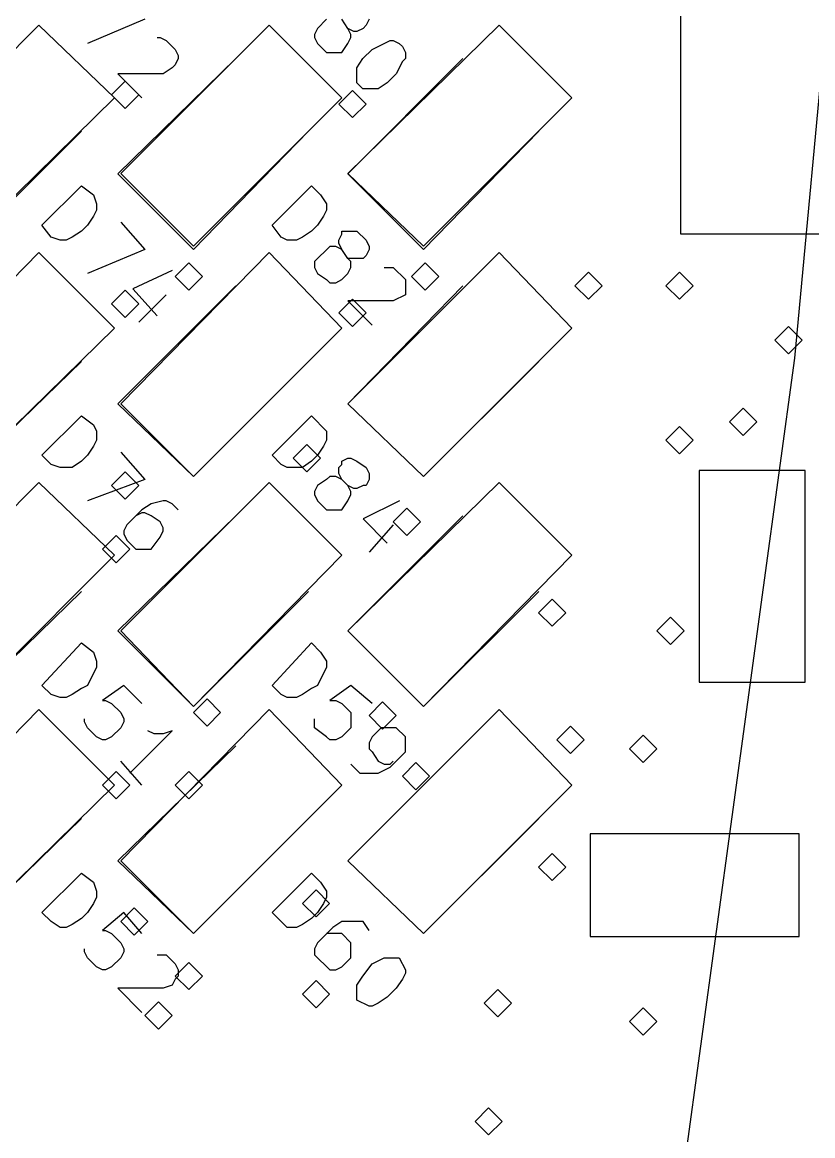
# Model space of a CAD drawing. Extents: x 11 to 154, y 0 to 137.
# Drawn here: x 95.03 to 106.08, y 47.53 to 63.1 of the extents above; entities that cross this region are included whole.
import ezdxf

# ---------------------------------------------------------------- set-up
doc = ezdxf.new("R2010")
doc.units = 0

msp = doc.modelspace()

# ---------------------------------------------------------------- linework, layer by layer
at = {"layer": '1'}
for p, q in [((104.235882, 60.134986), (104.235882, 73.893302)), ((93.186895, 60.981655), (95.261231, 63.055985)), ((95.261231, 63.055985), (96.319563, 62.039987)), ((96.404233, 60.981655), (98.478555, 63.055985)), ((98.478555, 63.055985), (99.494559, 62.039987)), ((99.579229, 60.981655), (101.695893, 63.055985)), ((101.695893, 63.055985), (102.711883, 62.039987)), ((96.277238, 62.08232), (96.46773, 62.272818)), ((96.46773, 62.272818), (96.658222, 62.08232)), ((99.452234, 61.955317), (99.642726, 62.145821)), ((99.642726, 62.145821), (99.833218, 61.955317)), ((96.319563, 62.039987), (94.202899, 59.965656)), ((96.46773, 61.891822), (96.277238, 62.08232)), ((96.658222, 62.08232), (96.46773, 61.891822)), ((96.658222, 62.08232), (96.658222, 62.08232)), ((99.494559, 62.039987), (97.420223, 59.965656)), ((102.711883, 62.039987), (100.637561, 59.965656)), ((99.642726, 61.76482), (99.452234, 61.955317)), ((99.833218, 61.955317), (99.642726, 61.76482)), ((99.833218, 61.955317), (99.833218, 61.955317)), ((97.420223, 59.965656), (96.404233, 60.981655)), ((100.637561, 59.965656), (99.579229, 60.981655)), ((107.834221, 60.134986), (104.235882, 60.134986)), ((93.186895, 57.764325), (95.261231, 59.880989)), ((95.261231, 59.880989), (96.319563, 58.822657)), ((96.404233, 57.764325), (98.478555, 59.880989)), ((98.478555, 59.880989), (99.494559, 58.822657)), ((99.579229, 57.764325), (101.695893, 59.880989)), ((101.695893, 59.880989), (102.711883, 58.822657)), ((97.166232, 59.542323), (97.356733, 59.732821)), ((97.356733, 59.732821), (97.547234, 59.542323)), ((100.468225, 59.542323), (100.658725, 59.732821)), ((100.658725, 59.732821), (100.849224, 59.542323)), ((97.356733, 59.351823), (97.166232, 59.542323)), ((97.547234, 59.542323), (97.356733, 59.351823)), ((97.547234, 59.542323), (97.547234, 59.542323)), ((100.658725, 59.351823), (100.468225, 59.542323)), ((100.849224, 59.542323), (100.658725, 59.351823)), ((100.849224, 59.542323), (100.849224, 59.542323)), ((102.754225, 59.415321), (102.944724, 59.605824)), ((102.944724, 59.605824), (103.135224, 59.415321)), ((104.02422, 59.415321), (104.21472, 59.605824)), ((104.21472, 59.605824), (104.40522, 59.415321)), ((96.277238, 59.161321), (96.46773, 59.351821)), ((96.46773, 59.351821), (96.658222, 59.161321)), ((102.944724, 59.224821), (102.754225, 59.415321)), ((103.135224, 59.415321), (102.944724, 59.224821)), ((103.135224, 59.415321), (103.135224, 59.415321)), ((104.21472, 59.224821), (104.02422, 59.415321)), ((104.40522, 59.415321), (104.21472, 59.224821)), ((104.40522, 59.415321), (104.40522, 59.415321)), ((96.46773, 58.970823), (96.277238, 59.161321)), ((96.658222, 59.161321), (96.46773, 58.970823)), ((96.658222, 59.161321), (96.658222, 59.161321)), ((99.452234, 59.034326), (99.642726, 59.224824)), ((99.642726, 59.224824), (99.833218, 59.034326)), ((99.642726, 58.843823), (99.452234, 59.034326)), ((99.833218, 59.034326), (99.642726, 58.843823)), ((99.833218, 59.034326), (99.833218, 59.034326)), ((96.319563, 58.822657), (94.202899, 56.748327)), ((99.494559, 58.822657), (97.420223, 56.748327)), ((102.711883, 58.822657), (100.637561, 56.748327)), ((105.548221, 58.653327), (105.738721, 58.843825)), ((105.738721, 58.843825), (105.929221, 58.653327)), ((105.738721, 58.462823), (105.548221, 58.653327)), ((105.929221, 58.653327), (105.738721, 58.462823)), ((105.929221, 58.653327), (105.929221, 58.653327)), ((97.420223, 56.748327), (96.404233, 57.764325)), ((100.637561, 56.748327), (99.579229, 57.764325)), ((104.913214, 57.510326), (105.103714, 57.700825)), ((105.103714, 57.700825), (105.294214, 57.510326)), ((104.02422, 57.256329), (104.21472, 57.446826)), ((104.21472, 57.446826), (104.40522, 57.256329)), ((105.103714, 57.319828), (104.913214, 57.510326)), ((105.294214, 57.510326), (105.103714, 57.319828)), ((105.294214, 57.510326), (105.294214, 57.510326)), ((98.817227, 57.002324), (99.007728, 57.192827)), ((99.007728, 57.192827), (99.198229, 57.002324)), ((104.21472, 57.065825), (104.02422, 57.256329)), ((104.40522, 57.256329), (104.21472, 57.065825)), ((104.40522, 57.256329), (104.40522, 57.256329)), ((99.007728, 56.811826), (98.817227, 57.002324)), ((99.198229, 57.002324), (99.007728, 56.811826)), ((99.198229, 57.002324), (99.198229, 57.002324)), ((104.489889, 56.832996), (104.489889, 53.869661)), ((105.971546, 56.832996), (104.489889, 56.832996)), ((105.971546, 53.869661), (105.971546, 56.832996)), ((96.277238, 56.621324), (96.46773, 56.811828)), ((96.46773, 56.811828), (96.658222, 56.621324)), ((93.186895, 54.589329), (95.261231, 56.663657)), ((95.261231, 56.663657), (96.319563, 55.647661)), ((96.46773, 56.430826), (96.277238, 56.621324)), ((96.404233, 54.589329), (98.478555, 56.663657)), ((96.658222, 56.621324), (96.46773, 56.430826)), ((96.658222, 56.621324), (96.658222, 56.621324)), ((98.478555, 56.663657), (99.494559, 55.647661)), ((99.579229, 54.589329), (101.695893, 56.663657)), ((101.695893, 56.663657), (102.711883, 55.647661)), ((100.214217, 56.113327), (100.404718, 56.303827)), ((100.404718, 56.303827), (100.595219, 56.113327)), ((100.404718, 55.92283), (100.214217, 56.113327)), ((100.595219, 56.113327), (100.404718, 55.92283)), ((100.595219, 56.113327), (100.595219, 56.113327)), ((96.150228, 55.732328), (96.340727, 55.922826)), ((96.340727, 55.922826), (96.531227, 55.732328)), ((96.319563, 55.647661), (94.202899, 53.530997)), ((96.340727, 55.54183), (96.150228, 55.732328)), ((96.531227, 55.732328), (96.340727, 55.54183)), ((96.531227, 55.732328), (96.531227, 55.732328)), ((99.494559, 55.647661), (97.420223, 53.530997)), ((102.711883, 55.647661), (100.637561, 53.530997)), ((102.246231, 54.843326), (102.43673, 55.03383)), ((102.43673, 55.03383), (102.62723, 54.843326)), ((102.43673, 54.652829), (102.246231, 54.843326)), ((102.62723, 54.843326), (102.43673, 54.652829)), ((102.62723, 54.843326), (102.62723, 54.843326)), ((103.897226, 54.589329), (104.087726, 54.779827)), ((104.087726, 54.779827), (104.278225, 54.589329)), ((97.420223, 53.530997), (96.404233, 54.589329)), ((100.637561, 53.530997), (99.579229, 54.589329)), ((104.087726, 54.39883), (103.897226, 54.589329)), ((104.278225, 54.589329), (104.087726, 54.39883)), ((104.278225, 54.589329), (104.278225, 54.589329)), ((104.489889, 53.869661), (105.971546, 53.869661)), ((97.420223, 53.446328), (97.610723, 53.636832)), ((97.610723, 53.636832), (97.801223, 53.446328)), ((99.875559, 53.404), (100.06606, 53.5945)), ((100.06606, 53.5945), (100.256561, 53.404)), ((93.186895, 51.371997), (95.261231, 53.488661)), ((95.261231, 53.488661), (96.319563, 52.430329)), ((96.404233, 51.371997), (98.478555, 53.488661)), ((97.610723, 53.25583), (97.420223, 53.446328)), ((97.801223, 53.446328), (97.610723, 53.25583)), ((97.801223, 53.446328), (97.801223, 53.446328)), ((98.478555, 53.488661), (99.494559, 52.430329)), ((99.579229, 51.371997), (101.695893, 53.488661)), ((100.06606, 53.213496), (99.875559, 53.404)), ((100.256561, 53.404), (100.06606, 53.213496)), ((100.256561, 53.404), (100.256561, 53.404)), ((101.695893, 53.488661), (102.711883, 52.430329)), ((102.50022, 53.065329), (102.690719, 53.255832)), ((102.690719, 53.255832), (102.881219, 53.065329)), ((103.516224, 52.938331), (103.706725, 53.128831)), ((103.706725, 53.128831), (103.897226, 52.938331)), ((102.690719, 52.874829), (102.50022, 53.065329)), ((102.881219, 53.065329), (102.690719, 52.874829)), ((102.881219, 53.065329), (102.881219, 53.065329)), ((103.706725, 52.747834), (103.516224, 52.938331)), ((103.897226, 52.938331), (103.706725, 52.747834)), ((103.897226, 52.938331), (103.897226, 52.938331)), ((96.150228, 52.430329), (96.340727, 52.620833)), ((96.340727, 52.620833), (96.531227, 52.430329)), ((97.166232, 52.430329), (97.356733, 52.620833)), ((97.356733, 52.620833), (97.547234, 52.430329)), ((100.341228, 52.557332), (100.531729, 52.74783)), ((100.531729, 52.74783), (100.72223, 52.557332)), ((100.531729, 52.366834), (100.341228, 52.557332)), ((100.72223, 52.557332), (100.531729, 52.366834)), ((100.72223, 52.557332), (100.72223, 52.557332)), ((96.319563, 52.430329), (94.202899, 50.356001)), ((96.340727, 52.239832), (96.150228, 52.430329)), ((96.531227, 52.430329), (96.340727, 52.239832)), ((96.531227, 52.430329), (96.531227, 52.430329)), ((97.356733, 52.239832), (97.166232, 52.430329)), ((97.547234, 52.430329), (97.356733, 52.239832)), ((99.494559, 52.430329), (97.420223, 50.356001)), ((97.547234, 52.430329), (97.547234, 52.430329)), ((102.711883, 52.430329), (100.637561, 50.356001)), ((102.965888, 51.752997), (102.965888, 50.313665)), ((105.886879, 51.752997), (102.965888, 51.752997)), ((105.886879, 50.313665), (105.886879, 51.752997)), ((102.246231, 51.287336), (102.43673, 51.477836)), ((102.43673, 51.477836), (102.62723, 51.287336)), ((97.420223, 50.356001), (96.404233, 51.371997)), ((100.637561, 50.356001), (99.579229, 51.371997)), ((102.43673, 51.096832), (102.246231, 51.287336)), ((102.62723, 51.287336), (102.43673, 51.096832)), ((102.62723, 51.287336), (102.62723, 51.287336)), ((98.944222, 50.779334), (99.134723, 50.969832)), ((99.134723, 50.969832), (99.325224, 50.779334)), ((99.134723, 50.588836), (98.944222, 50.779334)), ((99.325224, 50.779334), (99.134723, 50.588836)), ((99.325224, 50.779334), (99.325224, 50.779334)), ((96.404233, 50.525337), (96.594732, 50.715835)), ((96.594732, 50.715835), (96.785232, 50.525337)), ((96.594732, 50.334833), (96.404233, 50.525337)), ((96.785232, 50.525337), (96.594732, 50.334833)), ((96.785232, 50.525337), (96.785232, 50.525337)), ((102.965888, 50.313665), (105.886879, 50.313665)), ((97.166232, 49.763335), (97.356733, 49.953835)), ((97.356733, 49.953835), (97.547234, 49.763335)), ((97.356733, 49.572838), (97.166232, 49.763335)), ((97.547234, 49.763335), (97.356733, 49.572838)), ((97.547234, 49.763335), (97.547234, 49.763335)), ((98.944222, 49.509338), (99.134723, 49.699836)), ((99.134723, 49.699836), (99.325224, 49.509338)), ((99.134723, 49.318835), (98.944222, 49.509338)), ((99.325224, 49.509338), (99.134723, 49.318835)), ((99.325224, 49.509338), (99.325224, 49.509338)), ((101.484229, 49.382336), (101.674729, 49.572834)), ((101.674729, 49.572834), (101.865228, 49.382336)), ((96.742891, 49.213), (96.933391, 49.403504)), ((96.933391, 49.403504), (97.123891, 49.213)), ((101.674729, 49.191838), (101.484229, 49.382336)), ((101.865228, 49.382336), (101.674729, 49.191838)), ((101.865228, 49.382336), (101.865228, 49.382336)), ((96.933391, 49.022502), (96.742891, 49.213)), ((97.123891, 49.213), (96.933391, 49.022502)), ((97.123891, 49.213), (97.123891, 49.213)), ((103.516224, 49.128339), (103.706725, 49.318837)), ((103.706725, 49.318837), (103.897226, 49.128339)), ((103.706725, 48.937835), (103.516224, 49.128339)), ((103.897226, 49.128339), (103.706725, 48.937835)), ((103.897226, 49.128339), (103.897226, 49.128339)), ((101.357219, 47.731341), (101.547718, 47.921838)), ((101.547718, 47.921838), (101.738218, 47.731341)), ((101.547718, 47.540837), (101.357219, 47.731341)), ((101.738218, 47.731341), (101.547718, 47.540837)), ((101.738218, 47.731341), (101.738218, 47.731341))]:
    msp.add_line(p, q, dxfattribs=at)
at = {"layer": 'Layer 1'}
for p, q in [((106.685989, 67.611225), (105.820801, 58.400778)), ((105.820801, 58.400778), (103.21516, 39.302901))]:
    msp.add_line(p, q, dxfattribs=at)
at = {"layer": 'top silk'}
for p, q in [((96.743383, 63.140128), (95.939056, 62.801461)), ((99.283334, 63.1402), (99.156334, 63.0132)), ((99.579667, 63.0132), (99.495, 63.1402)), ((99.833666, 63.055533), (99.791333, 63.0132)), ((99.876, 63.1402), (99.833666, 63.055533)), ((99.156334, 63.0132), (99.114, 62.928534)), ((99.114, 62.928534), (99.114, 62.8862)), ((99.664333, 62.970867), (99.579667, 63.0132)), ((99.622, 62.928534), (99.579667, 63.0132)), ((99.622, 62.8862), (99.622, 62.928534)), ((99.706666, 62.970867), (99.664333, 62.970867)), ((99.791333, 63.0132), (99.706666, 62.970867)), ((96.9126, 62.8862), (96.954933, 62.8862)), ((96.954933, 62.8862), (97.0396, 62.843867)), ((97.0396, 62.843867), (97.1666, 62.716867)), ((99.114, 62.8862), (99.156334, 62.801534)), ((99.156334, 62.801534), (99.283334, 62.674534)), ((99.495, 62.674534), (99.579667, 62.801534)), ((99.579667, 62.801534), (99.622, 62.8862)), ((99.918, 62.716833), (100.172, 62.843833)), ((100.172, 62.843833), (100.214333, 62.843833)), ((100.214333, 62.843833), (100.299, 62.8015)), ((100.299, 62.8015), (100.341333, 62.759167)), ((100.341333, 62.759167), (100.383667, 62.6745)), ((98.013395, 62.589792), (96.362384, 60.98113)), ((97.1666, 62.716867), (97.208933, 62.6322)), ((97.208933, 62.589867), (97.1666, 62.5052)), ((97.208933, 62.6322), (97.208933, 62.589867)), ((99.283334, 62.674534), (99.495, 62.674534)), ((101.188391, 62.589792), (99.579721, 60.98113)), ((99.706334, 62.462834), (99.791001, 62.589834)), ((99.791001, 62.589834), (99.918, 62.716833)), ((100.383667, 62.589834), (100.341333, 62.5475)), ((100.383667, 62.6745), (100.383667, 62.589834)), ((97.124266, 62.462867), (96.997267, 62.378201)), ((97.1666, 62.5052), (97.124266, 62.462867)), ((99.706334, 62.251167), (99.706334, 62.462834)), ((100.341333, 62.5475), (100.256667, 62.378167)), ((96.997267, 62.378201), (96.362267, 62.378201)), ((96.362267, 62.378201), (96.700934, 62.039534)), ((100.256667, 62.378167), (100.129667, 62.251167)), ((99.791001, 62.166501), (99.706334, 62.251167)), ((100.002667, 62.166501), (99.791001, 62.166501)), ((100.129667, 62.251167), (100.002667, 62.166501)), ((94.203392, 59.922798), (95.854387, 61.573794)), ((97.420716, 59.922798), (99.029383, 61.573794)), ((100.638053, 59.922798), (102.246723, 61.573794)), ((96.362384, 60.98113), (97.420716, 59.922798)), ((99.579721, 60.98113), (100.638053, 59.922798)), ((95.304, 60.2615), (95.854333, 60.811833)), ((95.854333, 60.811833), (96.023666, 60.684833)), ((98.5213, 60.2615), (99.071633, 60.811833)), ((99.071633, 60.811833), (99.198632, 60.684833)), ((96.023666, 60.684833), (96.065999, 60.557833)), ((99.198632, 60.684833), (99.283299, 60.557833)), ((96.065999, 60.473166), (96.023666, 60.3885)), ((96.065999, 60.557833), (96.065999, 60.473166)), ((99.283299, 60.473166), (99.240966, 60.3885)), ((99.283299, 60.557833), (99.283299, 60.473166)), ((95.431, 60.092167), (95.304, 60.2615)), ((95.938999, 60.2615), (95.854333, 60.176833)), ((96.023666, 60.3885), (95.938999, 60.2615)), ((96.404725, 60.303798), (96.743383, 59.922798)), ((98.6483, 60.092167), (98.5213, 60.2615)), ((99.156299, 60.2615), (99.071633, 60.176833)), ((99.240966, 60.3885), (99.156299, 60.2615)), ((95.558, 60.049834), (95.431, 60.092167)), ((95.727333, 60.092167), (95.642666, 60.049834)), ((95.854333, 60.176833), (95.727333, 60.092167)), ((98.732966, 60.049834), (98.6483, 60.092167)), ((98.944633, 60.092167), (98.859966, 60.049834)), ((99.071633, 60.176833), (98.944633, 60.092167)), ((99.452667, 60.0499), (99.495, 60.134566)), ((99.495, 60.134566), (99.495, 60.1769)), ((99.495, 60.1769), (99.706666, 60.1769)), ((99.706666, 60.1769), (99.833666, 60.0499)), ((95.642666, 60.049834), (95.558, 60.049834)), ((98.859966, 60.049834), (98.732966, 60.049834)), ((99.325667, 59.965233), (99.114, 59.753567)), ((99.410333, 59.965233), (99.325667, 59.965233)), ((99.495, 59.9229), (99.410333, 59.965233)), ((99.452667, 60.007567), (99.452667, 60.0499)), ((99.495, 59.9229), (99.452667, 60.007567)), ((99.833666, 60.0499), (99.876, 59.965233)), ((99.876, 59.965233), (99.876, 59.9229)), ((96.743383, 59.922798), (95.939056, 59.584132)), ((99.579667, 59.7959), (99.495, 59.9229)), ((99.791333, 59.7959), (99.579667, 59.7959)), ((99.622, 59.753567), (99.579667, 59.7959)), ((99.833666, 59.838233), (99.791333, 59.7959)), ((99.876, 59.9229), (99.833666, 59.838233)), ((97.124383, 59.626465), (96.57406, 59.372468)), ((99.114, 59.753567), (99.114, 59.6689)), ((99.114, 59.6689), (99.156334, 59.584234)), ((99.579667, 59.584234), (99.622, 59.6689)), ((99.622, 59.6689), (99.622, 59.753567)), ((100.087715, 59.668801), (100.214709, 59.668801)), ((100.214709, 59.668801), (100.384048, 59.499463)), ((99.156334, 59.584234), (99.283334, 59.499567)), ((99.283334, 59.499567), (99.325667, 59.457234)), ((99.410333, 59.457234), (99.495, 59.499567)), ((99.495, 59.499567), (99.579667, 59.584234)), ((100.384048, 59.499463), (100.384048, 59.287799)), ((98.013395, 59.414796), (96.362384, 57.763801)), ((96.57406, 59.372468), (96.912719, 58.991469)), ((99.325667, 59.457234), (99.410333, 59.457234)), ((101.188391, 59.414796), (99.579721, 57.763801)), ((97.039713, 59.287799), (96.658714, 58.9068)), ((100.214709, 59.203132), (99.579721, 59.203132)), ((99.579721, 59.203132), (99.918379, 58.864466)), ((100.384048, 59.287799), (100.214709, 59.203132)), ((94.203392, 56.747802), (95.854387, 58.356464)), ((97.420716, 56.747802), (99.029383, 58.356464)), ((100.638053, 56.747802), (102.246723, 58.356464)), ((96.362384, 57.763801), (97.420716, 56.747802)), ((99.579721, 57.763801), (100.638053, 56.747802)), ((95.304, 57.0442), (95.854333, 57.594533)), ((95.854333, 57.594533), (96.023666, 57.467533)), ((96.023666, 57.467533), (96.065999, 57.382866)), ((98.5213, 57.0442), (99.071633, 57.594533)), ((99.071633, 57.594533), (99.283299, 57.382866)), ((96.065999, 57.382866), (96.065999, 57.255866)), ((99.283299, 57.382866), (99.283299, 57.255866)), ((96.023666, 57.1712), (95.938999, 57.0442)), ((96.065999, 57.255866), (96.023666, 57.1712)), ((99.240966, 57.1712), (99.156299, 57.0442)), ((99.283299, 57.255866), (99.240966, 57.1712)), ((95.431, 56.9172), (95.304, 57.0442)), ((95.938999, 57.0442), (95.854333, 56.959533)), ((96.404725, 57.086468), (96.743383, 56.705469)), ((98.6483, 56.9172), (98.5213, 57.0442)), ((99.156299, 57.0442), (99.071633, 56.959533)), ((99.495, 56.9595), (99.579667, 57.001833)), ((99.579667, 57.001833), (99.622, 57.001833)), ((99.622, 57.001833), (99.706666, 56.9595)), ((95.558, 56.874867), (95.431, 56.9172)), ((95.727333, 56.874867), (95.558, 56.874867)), ((95.854333, 56.959533), (95.727333, 56.874867)), ((98.732966, 56.874867), (98.6483, 56.9172)), ((98.944633, 56.874867), (98.732966, 56.874867)), ((99.071633, 56.959533), (98.944633, 56.874867)), ((99.452667, 56.874833), (99.495, 56.917166)), ((99.452667, 56.790167), (99.452667, 56.874833)), ((99.495, 56.917166), (99.495, 56.9595)), ((99.706666, 56.9595), (99.833666, 56.874833)), ((99.833666, 56.874833), (99.876, 56.790167)), ((96.743383, 56.705469), (95.939056, 56.409136)), ((99.283334, 56.7055), (99.156334, 56.620833)), ((99.325667, 56.747833), (99.283334, 56.7055)), ((99.410333, 56.747833), (99.325667, 56.747833)), ((99.495, 56.7055), (99.410333, 56.747833)), ((99.495, 56.7055), (99.452667, 56.790167)), ((99.579667, 56.620833), (99.495, 56.7055)), ((99.876, 56.7055), (99.833666, 56.620833)), ((99.876, 56.790167), (99.876, 56.7055)), ((99.156334, 56.620833), (99.114, 56.536167)), ((99.114, 56.536167), (99.114, 56.493834)), ((99.664333, 56.5785), (99.579667, 56.620833)), ((99.622, 56.536167), (99.579667, 56.620833)), ((99.622, 56.493834), (99.622, 56.536167)), ((99.706666, 56.5785), (99.664333, 56.5785)), ((99.791333, 56.620833), (99.706666, 56.5785)), ((99.833666, 56.620833), (99.791333, 56.620833)), ((96.828, 56.366867), (96.701001, 56.2822)), ((96.997334, 56.4092), (96.828, 56.366867)), ((97.039667, 56.4092), (96.997334, 56.4092)), ((97.124333, 56.366867), (97.039667, 56.4092)), ((97.209, 56.2822), (97.124333, 56.366867)), ((99.114, 56.493834), (99.156334, 56.409167)), ((99.156334, 56.409167), (99.283334, 56.282167)), ((99.495, 56.282167), (99.579667, 56.409167)), ((99.579667, 56.409167), (99.622, 56.493834)), ((100.299379, 56.409136), (99.791384, 56.155139)), ((96.701001, 56.2822), (96.489334, 56.070534)), ((96.701001, 56.239867), (96.616334, 56.197533)), ((96.743334, 56.239867), (96.701001, 56.239867)), ((96.828, 56.197533), (96.743334, 56.239867)), ((99.283334, 56.282167), (99.495, 56.282167)), ((98.013395, 56.197472), (96.362384, 54.588805)), ((96.489334, 56.070534), (96.447001, 55.985867)), ((96.955, 56.112867), (96.828, 56.197533)), ((96.997334, 56.0282), (96.955, 56.112867)), ((101.188391, 56.197472), (99.579721, 54.588805)), ((99.791384, 56.155139), (100.130059, 55.816473)), ((100.214709, 56.07047), (99.876051, 55.68947)), ((96.447001, 55.985867), (96.447001, 55.943534)), ((96.447001, 55.943534), (96.489334, 55.858867)), ((96.828, 55.731867), (96.955, 55.9012)), ((96.955, 55.9012), (96.997334, 55.985867)), ((96.997334, 55.985867), (96.997334, 56.0282)), ((96.489334, 55.858867), (96.616334, 55.731867)), ((96.616334, 55.731867), (96.828, 55.731867)), ((94.203392, 53.530473), (95.854387, 55.13914)), ((97.420716, 53.530473), (99.029383, 55.13914)), ((100.638053, 53.530473), (102.246723, 55.13914)), ((96.362384, 54.588805), (97.420716, 53.530473)), ((99.579721, 54.588805), (100.638053, 53.530473)), ((95.304, 53.8269), (95.854333, 54.419566)), ((95.854333, 54.419566), (96.023666, 54.292566)), ((98.5213, 53.8269), (99.071633, 54.419566)), ((99.071633, 54.419566), (99.198632, 54.292566)), ((96.023666, 54.292566), (96.065999, 54.165566)), ((99.198632, 54.292566), (99.283299, 54.165566)), ((96.065999, 54.0809), (95.938999, 53.8269)), ((96.065999, 54.165566), (96.065999, 54.0809)), ((99.283299, 54.0809), (99.156299, 53.8269)), ((99.283299, 54.165566), (99.283299, 54.0809)), ((95.431, 53.6999), (95.304, 53.8269)), ((95.854333, 53.784567), (95.727333, 53.6999)), ((95.938999, 53.8269), (95.854333, 53.784567)), ((96.447, 53.8269), (96.150667, 53.615233)), ((96.701, 53.5729), (96.447, 53.8269)), ((98.6483, 53.6999), (98.5213, 53.8269)), ((99.071633, 53.784567), (98.944633, 53.6999)), ((99.156299, 53.8269), (99.071633, 53.784567)), ((99.621967, 53.8269), (99.325634, 53.615233)), ((99.9183, 53.5729), (99.621967, 53.8269)), ((95.558, 53.657567), (95.431, 53.6999)), ((95.642666, 53.657567), (95.558, 53.657567)), ((95.727333, 53.6999), (95.642666, 53.657567)), ((96.150667, 53.615233), (96.193001, 53.615233)), ((96.193001, 53.615233), (96.277667, 53.5729)), ((96.277667, 53.5729), (96.404667, 53.4459)), ((98.732966, 53.657567), (98.6483, 53.6999)), ((98.859966, 53.657567), (98.732966, 53.657567)), ((98.944633, 53.6999), (98.859966, 53.657567)), ((99.325634, 53.615233), (99.410301, 53.615233)), ((99.410301, 53.615233), (99.494967, 53.5729)), ((99.494967, 53.5729), (99.621967, 53.4459)), ((96.404667, 53.4459), (96.447, 53.361234)), ((99.621967, 53.4459), (99.621967, 53.234234)), ((95.896668, 53.3189), (95.896668, 53.361234)), ((95.939001, 53.234234), (95.896668, 53.3189)), ((96.447, 53.3189), (96.404667, 53.234234)), ((96.447, 53.361234), (96.447, 53.3189)), ((99.113968, 53.234234), (99.113968, 53.361234)), ((96.066001, 53.107234), (95.939001, 53.234234)), ((96.150667, 53.064901), (96.066001, 53.107234)), ((96.277667, 53.107234), (96.193001, 53.064901)), ((96.404667, 53.234234), (96.277667, 53.107234)), ((96.531719, 52.599143), (97.124383, 53.191807)), ((96.870393, 53.149471), (96.785724, 53.191807)), ((96.997388, 53.149471), (96.870393, 53.149471)), ((97.124383, 53.191807), (96.997388, 53.149471)), ((99.283301, 53.107234), (99.113968, 53.234234)), ((99.325634, 53.064901), (99.283301, 53.107234)), ((99.494967, 53.107234), (99.410301, 53.064901)), ((99.621967, 53.234234), (99.494967, 53.107234)), ((99.918333, 53.1072), (99.876, 53.022533)), ((100.045333, 53.234199), (99.918333, 53.1072)), ((100.256999, 53.234199), (100.045333, 53.234199)), ((100.383999, 53.1072), (100.256999, 53.234199)), ((100.383999, 52.895533), (100.383999, 53.1072)), ((96.193001, 53.064901), (96.150667, 53.064901)), ((98.013395, 52.980143), (96.362384, 51.371473)), ((99.410301, 53.064901), (99.325634, 53.064901)), ((101.188391, 52.980143), (99.579721, 51.371473)), ((99.876, 53.022533), (99.876, 52.937866)), ((99.876, 52.937866), (99.918333, 52.895533)), ((99.918333, 52.895533), (100.003, 52.768533)), ((100.172333, 52.683867), (100.383999, 52.895533)), ((96.701055, 52.429805), (96.404725, 52.768471)), ((99.622, 52.7262), (99.749, 52.5992)), ((100.003, 52.768533), (100.087666, 52.7262)), ((100.003, 52.5992), (100.172333, 52.683867)), ((100.087666, 52.7262), (100.172333, 52.7262)), ((100.172333, 52.7262), (100.214666, 52.768533)), ((99.749, 52.5992), (100.003, 52.5992)), ((94.203392, 50.355477), (95.854387, 51.964144)), ((97.420716, 50.355477), (99.029383, 51.964144)), ((100.638053, 50.355477), (102.246723, 51.964144)), ((96.362384, 51.371473), (97.420716, 50.355477)), ((99.579721, 51.371473), (100.638053, 50.355477)), ((95.304, 50.6519), (95.854333, 51.202233)), ((95.854333, 51.202233), (96.023666, 51.075233)), ((96.023666, 51.075233), (96.065999, 50.948233)), ((98.5213, 50.6519), (99.071633, 51.202233)), ((99.071633, 51.202233), (99.198632, 51.075233)), ((99.198632, 51.075233), (99.283299, 50.948233)), ((96.065999, 50.948233), (96.065999, 50.863566)), ((99.283299, 50.948233), (99.283299, 50.863566)), ((96.023666, 50.7789), (95.938999, 50.6519)), ((96.065999, 50.863566), (96.023666, 50.7789)), ((99.240966, 50.7789), (99.156299, 50.6519)), ((99.283299, 50.863566), (99.240966, 50.7789)), ((95.431, 50.5249), (95.304, 50.6519)), ((95.938999, 50.6519), (95.854333, 50.567233)), ((96.447, 50.651833), (96.150667, 50.397833)), ((96.701, 50.3555), (96.447, 50.651833)), ((98.732966, 50.440234), (98.5213, 50.6519)), ((99.156299, 50.6519), (99.071633, 50.567233)), ((95.558, 50.440234), (95.431, 50.5249)), ((95.642666, 50.440234), (95.558, 50.440234)), ((95.727333, 50.482567), (95.642666, 50.440234)), ((95.854333, 50.567233), (95.727333, 50.482567)), ((98.859966, 50.440234), (98.732966, 50.440234)), ((98.944633, 50.482567), (98.859966, 50.440234)), ((99.071633, 50.567233), (98.944633, 50.482567)), ((99.368001, 50.440233), (99.156334, 50.228567)), ((99.495, 50.5249), (99.368001, 50.440233)), ((99.791333, 50.5249), (99.495, 50.5249)), ((99.876, 50.3979), (99.791333, 50.5249)), ((96.150667, 50.397833), (96.193001, 50.397833)), ((96.193001, 50.397833), (96.277667, 50.3555)), ((96.277667, 50.3555), (96.404667, 50.2285)), ((99.495, 50.355567), (99.283334, 50.355567)), ((99.622, 50.228567), (99.495, 50.355567)), ((95.896668, 50.1015), (95.896668, 50.143834)), ((96.404667, 50.2285), (96.447, 50.143834)), ((96.447, 50.143834), (96.447, 50.1015)), ((99.156334, 50.228567), (99.114001, 50.1439)), ((99.114001, 50.1439), (99.114001, 50.059234)), ((99.622, 50.0169), (99.622, 50.228567)), ((95.939001, 50.016834), (95.896668, 50.1015)), ((96.066001, 49.889834), (95.939001, 50.016834)), ((96.404667, 50.016834), (96.277667, 49.889834)), ((96.447, 50.1015), (96.404667, 50.016834)), ((96.9126, 50.0592), (97.0396, 50.0592)), ((97.0396, 50.0592), (97.1666, 49.9322)), ((99.114001, 50.059234), (99.325667, 49.847567)), ((99.495, 49.889901), (99.622, 50.0169)), ((99.918, 49.932233), (100.087334, 50.0169)), ((100.087334, 50.0169), (100.299, 50.0169)), ((100.299, 50.0169), (100.383667, 49.847567)), ((96.150667, 49.847501), (96.066001, 49.889834)), ((96.193001, 49.847501), (96.150667, 49.847501)), ((96.277667, 49.889834), (96.193001, 49.847501)), ((97.1666, 49.9322), (97.208933, 49.847534)), ((97.208933, 49.847534), (97.208933, 49.762867)), ((99.325667, 49.847567), (99.410334, 49.847567)), ((99.410334, 49.847567), (99.495, 49.889901)), ((99.791001, 49.7629), (99.918, 49.932233)), ((100.383667, 49.847567), (100.383667, 49.805234)), ((97.1666, 49.720534), (97.124266, 49.635867)), ((97.208933, 49.762867), (97.1666, 49.720534)), ((99.706334, 49.6359), (99.791001, 49.7629)), ((100.341333, 49.720567), (100.256667, 49.593567)), ((100.383667, 49.805234), (100.341333, 49.720567)), ((96.997267, 49.593534), (96.362267, 49.593534)), ((96.362267, 49.593534), (96.700934, 49.254868)), ((97.124266, 49.635867), (96.997267, 49.593534)), ((99.706334, 49.424234), (99.706334, 49.6359)), ((100.256667, 49.593567), (100.129667, 49.466567)), ((99.875667, 49.339568), (99.706334, 49.424234)), ((100.002667, 49.381901), (99.918, 49.339568)), ((100.129667, 49.466567), (100.002667, 49.381901)), ((99.918, 49.339568), (99.875667, 49.339568))]:
    msp.add_line(p, q, dxfattribs=at)

doc.saveas('drawing.dxf')
